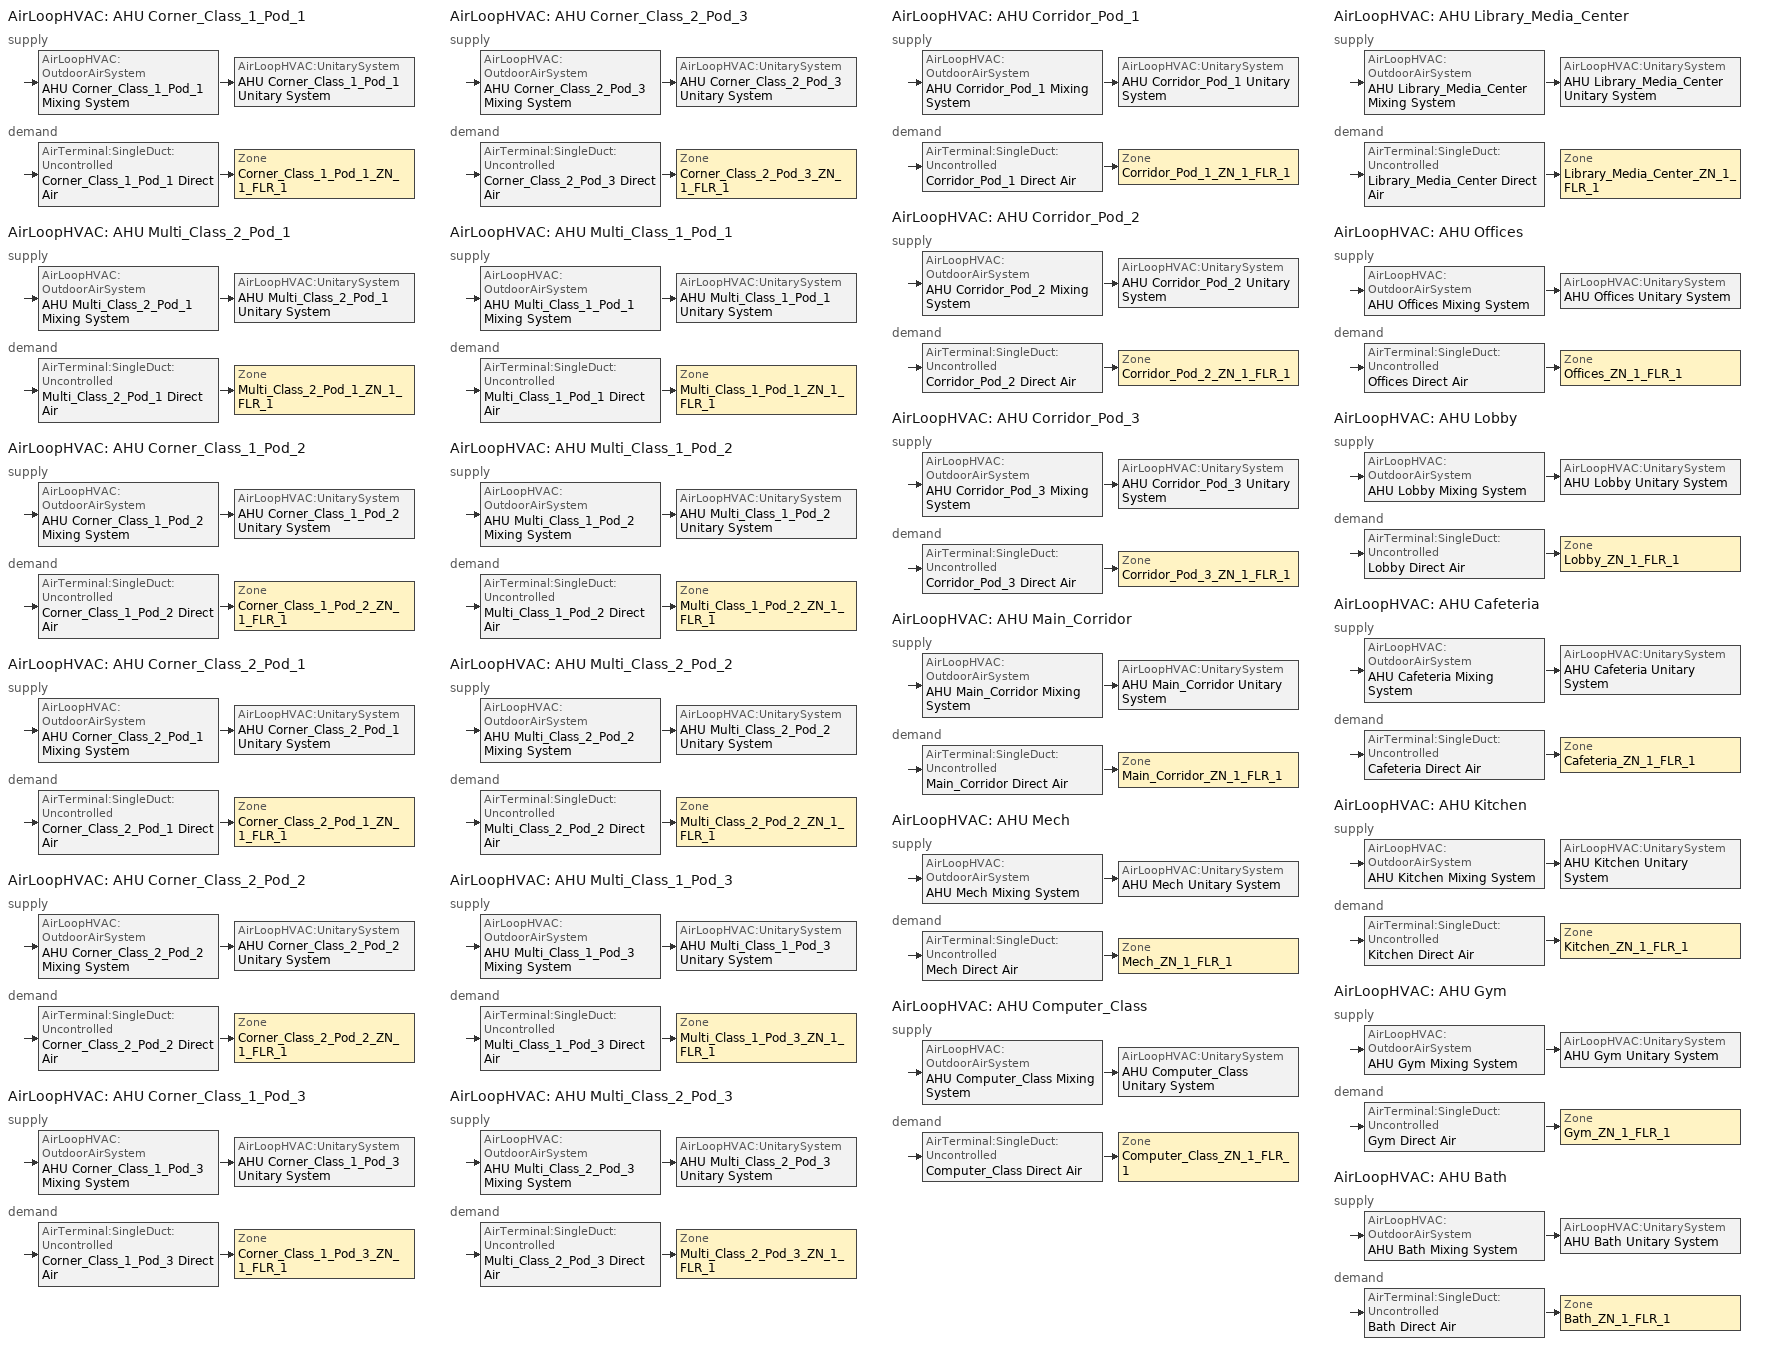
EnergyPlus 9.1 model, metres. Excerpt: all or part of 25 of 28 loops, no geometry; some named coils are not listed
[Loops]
AirLoopHVAC 'AHU Corner_Class_1_Pod_1'
 supply: AirLoopHVAC:OutdoorAirSystem 'AHU Corner_Class_1_Pod_1 Mixing System' > AirLoopHVAC:UnitarySystem 'AHU Corner_Class_1_Pod_1 Unitary System'
 demand: AirTerminal:SingleDuct:Uncontrolled 'Corner_Class_1_Pod_1 Direct Air' > Zone 'Corner_Class_1_Pod_1_ZN_1_FLR_1'
AirLoopHVAC 'AHU Multi_Class_2_Pod_1'
 supply: AirLoopHVAC:OutdoorAirSystem 'AHU Multi_Class_2_Pod_1 Mixing System' > AirLoopHVAC:UnitarySystem 'AHU Multi_Class_2_Pod_1 Unitary System'
 demand: AirTerminal:SingleDuct:Uncontrolled 'Multi_Class_2_Pod_1 Direct Air' > Zone 'Multi_Class_2_Pod_1_ZN_1_FLR_1'
AirLoopHVAC 'AHU Corner_Class_1_Pod_2'
 supply: AirLoopHVAC:OutdoorAirSystem 'AHU Corner_Class_1_Pod_2 Mixing System' > AirLoopHVAC:UnitarySystem 'AHU Corner_Class_1_Pod_2 Unitary System'
 demand: AirTerminal:SingleDuct:Uncontrolled 'Corner_Class_1_Pod_2 Direct Air' > Zone 'Corner_Class_1_Pod_2_ZN_1_FLR_1'
AirLoopHVAC 'AHU Corner_Class_2_Pod_1'
 supply: AirLoopHVAC:OutdoorAirSystem 'AHU Corner_Class_2_Pod_1 Mixing System' > AirLoopHVAC:UnitarySystem 'AHU Corner_Class_2_Pod_1 Unitary System'
 demand: AirTerminal:SingleDuct:Uncontrolled 'Corner_Class_2_Pod_1 Direct Air' > Zone 'Corner_Class_2_Pod_1_ZN_1_FLR_1'
AirLoopHVAC 'AHU Corner_Class_2_Pod_2'
 supply: AirLoopHVAC:OutdoorAirSystem 'AHU Corner_Class_2_Pod_2 Mixing System' > AirLoopHVAC:UnitarySystem 'AHU Corner_Class_2_Pod_2 Unitary System'
 demand: AirTerminal:SingleDuct:Uncontrolled 'Corner_Class_2_Pod_2 Direct Air' > Zone 'Corner_Class_2_Pod_2_ZN_1_FLR_1'
AirLoopHVAC 'AHU Corner_Class_1_Pod_3'
 supply: AirLoopHVAC:OutdoorAirSystem 'AHU Corner_Class_1_Pod_3 Mixing System' > AirLoopHVAC:UnitarySystem 'AHU Corner_Class_1_Pod_3 Unitary System'
 demand: AirTerminal:SingleDuct:Uncontrolled 'Corner_Class_1_Pod_3 Direct Air' > Zone 'Corner_Class_1_Pod_3_ZN_1_FLR_1'
AirLoopHVAC 'AHU Corner_Class_2_Pod_3'
 supply: AirLoopHVAC:OutdoorAirSystem 'AHU Corner_Class_2_Pod_3 Mixing System' > AirLoopHVAC:UnitarySystem 'AHU Corner_Class_2_Pod_3 Unitary System'
 demand: AirTerminal:SingleDuct:Uncontrolled 'Corner_Class_2_Pod_3 Direct Air' > Zone 'Corner_Class_2_Pod_3_ZN_1_FLR_1'
AirLoopHVAC 'AHU Multi_Class_1_Pod_1'
 supply: AirLoopHVAC:OutdoorAirSystem 'AHU Multi_Class_1_Pod_1 Mixing System' > AirLoopHVAC:UnitarySystem 'AHU Multi_Class_1_Pod_1 Unitary System'
 demand: AirTerminal:SingleDuct:Uncontrolled 'Multi_Class_1_Pod_1 Direct Air' > Zone 'Multi_Class_1_Pod_1_ZN_1_FLR_1'
AirLoopHVAC 'AHU Multi_Class_1_Pod_2'
 supply: AirLoopHVAC:OutdoorAirSystem 'AHU Multi_Class_1_Pod_2 Mixing System' > AirLoopHVAC:UnitarySystem 'AHU Multi_Class_1_Pod_2 Unitary System'
 demand: AirTerminal:SingleDuct:Uncontrolled 'Multi_Class_1_Pod_2 Direct Air' > Zone 'Multi_Class_1_Pod_2_ZN_1_FLR_1'
AirLoopHVAC 'AHU Multi_Class_2_Pod_2'
 supply: AirLoopHVAC:OutdoorAirSystem 'AHU Multi_Class_2_Pod_2 Mixing System' > AirLoopHVAC:UnitarySystem 'AHU Multi_Class_2_Pod_2 Unitary System'
 demand: AirTerminal:SingleDuct:Uncontrolled 'Multi_Class_2_Pod_2 Direct Air' > Zone 'Multi_Class_2_Pod_2_ZN_1_FLR_1'
AirLoopHVAC 'AHU Multi_Class_1_Pod_3'
 supply: AirLoopHVAC:OutdoorAirSystem 'AHU Multi_Class_1_Pod_3 Mixing System' > AirLoopHVAC:UnitarySystem 'AHU Multi_Class_1_Pod_3 Unitary System'
 demand: AirTerminal:SingleDuct:Uncontrolled 'Multi_Class_1_Pod_3 Direct Air' > Zone 'Multi_Class_1_Pod_3_ZN_1_FLR_1'
AirLoopHVAC 'AHU Multi_Class_2_Pod_3'
 supply: AirLoopHVAC:OutdoorAirSystem 'AHU Multi_Class_2_Pod_3 Mixing System' > AirLoopHVAC:UnitarySystem 'AHU Multi_Class_2_Pod_3 Unitary System'
 demand: AirTerminal:SingleDuct:Uncontrolled 'Multi_Class_2_Pod_3 Direct Air' > Zone 'Multi_Class_2_Pod_3_ZN_1_FLR_1'
AirLoopHVAC 'AHU Corridor_Pod_1'
 supply: AirLoopHVAC:OutdoorAirSystem 'AHU Corridor_Pod_1 Mixing System' > AirLoopHVAC:UnitarySystem 'AHU Corridor_Pod_1 Unitary System'
 demand: AirTerminal:SingleDuct:Uncontrolled 'Corridor_Pod_1 Direct Air' > Zone 'Corridor_Pod_1_ZN_1_FLR_1'
AirLoopHVAC 'AHU Corridor_Pod_2'
 supply: AirLoopHVAC:OutdoorAirSystem 'AHU Corridor_Pod_2 Mixing System' > AirLoopHVAC:UnitarySystem 'AHU Corridor_Pod_2 Unitary System'
 demand: AirTerminal:SingleDuct:Uncontrolled 'Corridor_Pod_2 Direct Air' > Zone 'Corridor_Pod_2_ZN_1_FLR_1'
AirLoopHVAC 'AHU Corridor_Pod_3'
 supply: AirLoopHVAC:OutdoorAirSystem 'AHU Corridor_Pod_3 Mixing System' > AirLoopHVAC:UnitarySystem 'AHU Corridor_Pod_3 Unitary System'
 demand: AirTerminal:SingleDuct:Uncontrolled 'Corridor_Pod_3 Direct Air' > Zone 'Corridor_Pod_3_ZN_1_FLR_1'
AirLoopHVAC 'AHU Main_Corridor'
 supply: AirLoopHVAC:OutdoorAirSystem 'AHU Main_Corridor Mixing System' > AirLoopHVAC:UnitarySystem 'AHU Main_Corridor Unitary System'
 demand: AirTerminal:SingleDuct:Uncontrolled 'Main_Corridor Direct Air' > Zone 'Main_Corridor_ZN_1_FLR_1'
AirLoopHVAC 'AHU Mech'
 supply: AirLoopHVAC:OutdoorAirSystem 'AHU Mech Mixing System' > AirLoopHVAC:UnitarySystem 'AHU Mech Unitary System'
 demand: AirTerminal:SingleDuct:Uncontrolled 'Mech Direct Air' > Zone 'Mech_ZN_1_FLR_1'
AirLoopHVAC 'AHU Computer_Class'
 supply: AirLoopHVAC:OutdoorAirSystem 'AHU Computer_Class Mixing System' > AirLoopHVAC:UnitarySystem 'AHU Computer_Class Unitary System'
 demand: AirTerminal:SingleDuct:Uncontrolled 'Computer_Class Direct Air' > Zone 'Computer_Class_ZN_1_FLR_1'
AirLoopHVAC 'AHU Library_Media_Center'
 supply: AirLoopHVAC:OutdoorAirSystem 'AHU Library_Media_Center Mixing System' > AirLoopHVAC:UnitarySystem 'AHU Library_Media_Center Unitary System'
 demand: AirTerminal:SingleDuct:Uncontrolled 'Library_Media_Center Direct Air' > Zone 'Library_Media_Center_ZN_1_FLR_1'
AirLoopHVAC 'AHU Offices'
 supply: AirLoopHVAC:OutdoorAirSystem 'AHU Offices Mixing System' > AirLoopHVAC:UnitarySystem 'AHU Offices Unitary System'
 demand: AirTerminal:SingleDuct:Uncontrolled 'Offices Direct Air' > Zone 'Offices_ZN_1_FLR_1'
AirLoopHVAC 'AHU Lobby'
 supply: AirLoopHVAC:OutdoorAirSystem 'AHU Lobby Mixing System' > AirLoopHVAC:UnitarySystem 'AHU Lobby Unitary System'
 demand: AirTerminal:SingleDuct:Uncontrolled 'Lobby Direct Air' > Zone 'Lobby_ZN_1_FLR_1'
AirLoopHVAC 'AHU Cafeteria'
 supply: AirLoopHVAC:OutdoorAirSystem 'AHU Cafeteria Mixing System' > AirLoopHVAC:UnitarySystem 'AHU Cafeteria Unitary System'
 demand: AirTerminal:SingleDuct:Uncontrolled 'Cafeteria Direct Air' > Zone 'Cafeteria_ZN_1_FLR_1'
AirLoopHVAC 'AHU Kitchen'
 supply: AirLoopHVAC:OutdoorAirSystem 'AHU Kitchen Mixing System' > AirLoopHVAC:UnitarySystem 'AHU Kitchen Unitary System'
 demand: AirTerminal:SingleDuct:Uncontrolled 'Kitchen Direct Air' > Zone 'Kitchen_ZN_1_FLR_1'
AirLoopHVAC 'AHU Gym'
 supply: AirLoopHVAC:OutdoorAirSystem 'AHU Gym Mixing System' > AirLoopHVAC:UnitarySystem 'AHU Gym Unitary System'
 demand: AirTerminal:SingleDuct:Uncontrolled 'Gym Direct Air' > Zone 'Gym_ZN_1_FLR_1'
AirLoopHVAC 'AHU Bath'
 supply: AirLoopHVAC:OutdoorAirSystem 'AHU Bath Mixing System' > AirLoopHVAC:UnitarySystem 'AHU Bath Unitary System'
 demand: AirTerminal:SingleDuct:Uncontrolled 'Bath Direct Air' > Zone 'Bath_ZN_1_FLR_1'
[Sizing:Zone] Zone Cooling Design Supply Air Temperature Input Method=SupplyAirTemperature; Zone Heating Design Supply Air Temperature Input Method=SupplyAirTemperature; Zone Cooling Design Supply Air Humidity Ratio {kgWater/kgDryAir}=4; Zone Heating Design Supply Air Humidity Ratio {kgWater/kgDryAir}=4; Cooling Design Air Flow Method=DesignDay; Cooling Minimum Air Flow Fraction=0.2; Heating Design Air Flow Method=DesignDay; Heating Maximum Air Flow Fraction=0.3; Account for Dedicated Outdoor Air System=No; Dedicated Outdoor Air System Control Strategy=NeutralSupplyAir; Dedicated Outdoor Air Low Setpoint Temperature for Design {C}=autosize; Dedicated Outdoor Air High Setpoint Temperature for Design {C}=autosize
Name | Cooling Design Air Flow Rate {m3/s} | Heating Design Air Flow Rate {m3/s}
Corner_Class_1_Pod_1_ZN_1_FLR_1; Lobby_ZN_1_FLR_1 | 0.75 | 0.75
Corner_Class_2_Pod_1_ZN_1_FLR_1; Corner_Class_1_Pod_2_ZN_1_FLR_1; Corner_Class_2_Pod_2_ZN_1_FLR_1; Corner_Class_1_Pod_3_ZN_1_FLR_1; Corner_Class_2_Pod_3_ZN_1_FLR_1; Multi_Class_2_Pod_3_ZN_1_FLR_1; Computer_Class_ZN_1_FLR_1 | 2 | 2
Multi_Class_1_Pod_1_ZN_1_FLR_1; Multi_Class_1_Pod_2_ZN_1_FLR_1; Multi_Class_1_Pod_3_ZN_1_FLR_1; Corridor_Pod_1_ZN_1_FLR_1; Corridor_Pod_2_ZN_1_FLR_1; Corridor_Pod_3_ZN_1_FLR_1 | 6 | 6
Multi_Class_2_Pod_1_ZN_1_FLR_1; Multi_Class_2_Pod_2_ZN_1_FLR_1 | 1.3 | 1.3
Main_Corridor_ZN_1_FLR_1 | 1 | 1
Mech_ZN_1_FLR_1 | 1.5 | 1.5
Library_Media_Center_ZN_1_FLR_1; Cafeteria_ZN_1_FLR_1 | 5 | 5
Offices_ZN_1_FLR_1; Kitchen_ZN_1_FLR_1 | 2.5 | 2.5
Gym_ZN_1_FLR_1 | 3 | 3
Bath_ZN_1_FLR_1 | 0.8 | 0.8
[Sizing:System] Type of Load to Size On=sensible; Design Outdoor Air Flow Rate {m3/s}=autosize; Central Heating Maximum System Air Flow Ratio=0.3; Preheat Design Temperature {C}=4.5; Preheat Design Humidity Ratio {kgWater/kgDryAir}=0.008; Precool Design Temperature {C}=11; Precool Design Humidity Ratio {kgWater/kgDryAir}=0.008; Central Cooling Design Supply Air Temperature {C}=12.8; Central Heating Design Supply Air Temperature {C}=16.7; Type of Zone Sum to Use=noncoincident; 100% Outdoor Air in Cooling=no; 100% Outdoor Air in Heating=no; Central Cooling Design Supply Air Humidity Ratio {kgWater/kgDryAir}=0.008; Central Heating Design Supply Air Humidity Ratio {kgWater/kgDryAir}=0.008; Cooling Supply Air Flow Rate Method=DesignDay; Heating Supply Air Flow Rate Method=DesignDay; Zone Maximum Outdoor Air Fraction=1; Cooling Design Capacity Method=CoolingDesignCapacity; Cooling Design Capacity {W}=autosize; Heating Design Capacity Method=HeatingDesignCapacity; Heating Design Capacity {W}=autosize; Central Cooling Capacity Control Method=VT
Name | Cooling Supply Air Flow Rate {m3/s} | Heating Supply Air Flow Rate {m3/s}
AHU Corner_Class_1_Pod_1; AHU Corner_Class_2_Pod_1; AHU Corner_Class_1_Pod_2; AHU Corner_Class_2_Pod_2; AHU Corner_Class_1_Pod_3; AHU Corner_Class_2_Pod_3; AHU Computer_Class; AHU Lobby | 0.75 | 0.75
AHU Multi_Class_1_Pod_1; AHU Multi_Class_1_Pod_2; AHU Multi_Class_1_Pod_3; AHU Corridor_Pod_1; AHU Corridor_Pod_2; AHU Corridor_Pod_3 | 6 | 6
AHU Multi_Class_2_Pod_1; AHU Multi_Class_2_Pod_2 | 1.3 | 1.3
AHU Multi_Class_2_Pod_3 | 2 | 2
AHU Main_Corridor | 1 | 1
AHU Mech | 1.5 | 1.5
AHU Library_Media_Center; AHU Cafeteria | 5 | 5
AHU Offices; AHU Kitchen | 2.5 | 2.5
AHU Gym | 3 | 3
AHU Bath | 0.8 | 0.8
[ZoneControl:Thermostat] Control Type Schedule=Zone Control Type Sched; Control 1=CoolingSetPoint; Control 2=HeatingSetpoint; Control 3=DualSetPoint
Name | Zone or ZoneList
Corner_Class_1_Pod_1 Control | Corner_Class_1_Pod_1_ZN_1_FLR_1
Corner_Class_2_Pod_1 Control | Corner_Class_2_Pod_1_ZN_1_FLR_1
Corner_Class_1_Pod_2 Control | Corner_Class_1_Pod_2_ZN_1_FLR_1
Corner_Class_2_Pod_2 Control | Corner_Class_2_Pod_2_ZN_1_FLR_1
Corner_Class_1_Pod_3 Control | Corner_Class_1_Pod_3_ZN_1_FLR_1
Corner_Class_2_Pod_3 Control | Corner_Class_2_Pod_3_ZN_1_FLR_1
Multi_Class_1_Pod_1 Control | Multi_Class_1_Pod_1_ZN_1_FLR_1
Multi_Class_2_Pod_1 Control | Multi_Class_2_Pod_1_ZN_1_FLR_1
Multi_Class_1_Pod_2 Control | Multi_Class_1_Pod_2_ZN_1_FLR_1
Multi_Class_2_Pod_2 Control | Multi_Class_2_Pod_2_ZN_1_FLR_1
Multi_Class_1_Pod_3 Control | Multi_Class_1_Pod_3_ZN_1_FLR_1
Multi_Class_2_Pod_3 Control | Multi_Class_2_Pod_3_ZN_1_FLR_1
Corridor_Pod_1 Control | Corridor_Pod_1_ZN_1_FLR_1
Corridor_Pod_2 Control | Corridor_Pod_2_ZN_1_FLR_1
Corridor_Pod_3 Control | Corridor_Pod_3_ZN_1_FLR_1
Main_Corridor Control | Main_Corridor_ZN_1_FLR_1
Mech Control | Mech_ZN_1_FLR_1
Computer_Class Control | Computer_Class_ZN_1_FLR_1
Library Control | Library_Media_Center_ZN_1_FLR_1
Offices Control | Offices_ZN_1_FLR_1
Lobby Control | Lobby_ZN_1_FLR_1
Cafeteria Control | Cafeteria_ZN_1_FLR_1
Kitchen Control | Kitchen_ZN_1_FLR_1
Gym Control | Gym_ZN_1_FLR_1
Bath Control | Bath_ZN_1_FLR_1
[ThermostatSetpoint:SingleHeating]
HeatingSetpoint: Setpoint Temperature Schedule=Htg-SetP-Sch
[ThermostatSetpoint:SingleCooling]
CoolingSetpoint: Setpoint Temperature Schedule=Clg-SetP-Sch
[ThermostatSetpoint:DualSetpoint]
DualSetPoint: Heating Setpoint Temperature Schedule=Htg-SetP-Sch; Cooling Setpoint Temperature Schedule=Clg-SetP-Sch
[AirTerminal:SingleDuct:Uncontrolled] Availability Schedule=ALWAYS_ON
Name | Maximum Air Flow Rate {m3/s}
Corner_Class_1_Pod_1 Direct Air; Corner_Class_2_Pod_1 Direct Air; Corner_Class_1_Pod_2 Direct Air; Corner_Class_2_Pod_2 Direct Air; Corner_Class_1_Pod_3 Direct Air; Corner_Class_2_Pod_3 Direct Air; Multi_Class_2_Pod_3 Direct Air; Computer_Class Direct Air | 2
Multi_Class_1_Pod_1 Direct Air; Multi_Class_1_Pod_2 Direct Air; Multi_Class_1_Pod_3 Direct Air; Corridor_Pod_1 Direct Air; Corridor_Pod_2 Direct Air; Corridor_Pod_3 Direct Air | 6
Multi_Class_2_Pod_1 Direct Air; Multi_Class_2_Pod_2 Direct Air | 1.3
Main_Corridor Direct Air | 1
Mech Direct Air | 1.5
Library_Media_Center Direct Air; Cafeteria Direct Air | 5
Offices Direct Air; Kitchen Direct Air | 2.5
Lobby Direct Air | 0.75
Gym Direct Air | 3
Bath Direct Air | 0.8
[Zone equipment]
Corner_Class_1_Pod_1_ZN_1_FLR_1: Corner_Class_1_Pod_1 Direct Air
Corner_Class_2_Pod_1_ZN_1_FLR_1: Corner_Class_2_Pod_1 Direct Air
Corner_Class_1_Pod_2_ZN_1_FLR_1: Corner_Class_1_Pod_2 Direct Air
Corner_Class_2_Pod_2_ZN_1_FLR_1: Corner_Class_2_Pod_2 Direct Air
Corner_Class_1_Pod_3_ZN_1_FLR_1: Corner_Class_1_Pod_3 Direct Air
Corner_Class_2_Pod_3_ZN_1_FLR_1: Corner_Class_2_Pod_3 Direct Air
Multi_Class_1_Pod_1_ZN_1_FLR_1: Multi_Class_1_Pod_1 Direct Air
Multi_Class_2_Pod_1_ZN_1_FLR_1: Multi_Class_2_Pod_1 Direct Air
Multi_Class_1_Pod_2_ZN_1_FLR_1: Multi_Class_1_Pod_2 Direct Air
Multi_Class_2_Pod_2_ZN_1_FLR_1: Multi_Class_2_Pod_2 Direct Air
Multi_Class_1_Pod_3_ZN_1_FLR_1: Multi_Class_1_Pod_3 Direct Air
Multi_Class_2_Pod_3_ZN_1_FLR_1: Multi_Class_2_Pod_3 Direct Air
Corridor_Pod_1_ZN_1_FLR_1: Corridor_Pod_1 Direct Air
Corridor_Pod_2_ZN_1_FLR_1: Corridor_Pod_2 Direct Air
Corridor_Pod_3_ZN_1_FLR_1: Corridor_Pod_3 Direct Air
Main_Corridor_ZN_1_FLR_1: Main_Corridor Direct Air
Mech_ZN_1_FLR_1: Mech Direct Air
Computer_Class_ZN_1_FLR_1: Computer_Class Direct Air
Library_Media_Center_ZN_1_FLR_1: Library_Media_Center Direct Air
Offices_ZN_1_FLR_1: Offices Direct Air
Lobby_ZN_1_FLR_1: Lobby Direct Air
Cafeteria_ZN_1_FLR_1: Cafeteria Direct Air
Kitchen_ZN_1_FLR_1: Kitchen Direct Air
Gym_ZN_1_FLR_1: Gym Direct Air
Bath_ZN_1_FLR_1: Bath Direct Air
[Fan:ConstantVolume] Fan Total Efficiency=0.7; Pressure Rise {Pa}=600; Motor Efficiency=0.9; Motor In Airstream Fraction=1
Name | Availability Schedule | Maximum Flow Rate {m3/s}
AHU Corner_Class_1_Pod_1 Supply Fan | FANAVAILSCHED | 2
AHU Corner_Class_2_Pod_1 Supply Fan; AHU Corner_Class_1_Pod_2 Supply Fan; AHU Corner_Class_2_Pod_2 Supply Fan; AHU Corner_Class_1_Pod_3 Supply Fan; AHU Corner_Class_2_Pod_3 Supply Fan; AHU Multi_Class_2_Pod_3 Supply Fan; AHU Computer_Class Supply Fan | CyclingFanSch | 2
AHU Multi_Class_1_Pod_1 Supply Fan; AHU Multi_Class_1_Pod_2 Supply Fan; AHU Multi_Class_1_Pod_3 Supply Fan; AHU Corridor_Pod_1 Supply Fan; AHU Corridor_Pod_2 Supply Fan; AHU Corridor_Pod_3 Supply Fan | CyclingFanSch | 6
AHU Multi_Class_2_Pod_1 Supply Fan; AHU Multi_Class_2_Pod_2 Supply Fan | CyclingFanSch | 1.3
AHU Main_Corridor Supply Fan | CyclingFanSch | 1
AHU Mech Supply Fan | CyclingFanSch | 1.5
AHU Library_Media_Center Supply Fan; AHU Cafeteria Supply Fan | CyclingFanSch | 5
AHU Offices Supply Fan; AHU Kitchen Supply Fan | CyclingFanSch | 2.5
AHU Lobby Supply Fan | CyclingFanSch | 0.75
AHU Gym Supply Fan | CyclingFanSch | 3
AHU Bath Supply Fan | CyclingFanSch | 0.8
[AirLoopHVAC:UnitarySystem] Control Type=Load; Dehumidification Control Type=None; Availability Schedule=FANAVAILSCHED; Fan Placement=BlowThrough; Supply Air Fan Operating Mode Schedule=CyclingFanSch; DX Heating Coil Sizing Ratio=1; Use DOAS DX Cooling Coil=No; Minimum Supply Air Temperature {C}=2; Latent Load Control=SensibleOnlyLoadControl; Cooling Supply Air Flow Rate Method=SupplyAirFlowRate; Heating Supply Air Flow Rate Method=SupplyAirFlowRate; Maximum Supply Air Temperature {C}=80; Maximum Outdoor Dry-Bulb Temperature for Supplemental Heater Operation {C}=21; Maximum Cycling Rate {cycles/hr}=2.5; Heat Pump Time Constant {s}=60; Fraction of On-Cycle Power Use=0; Heat Pump Fan Delay Time {s}=60; Maximum Temperature for Heat Recovery {C}=80
Name | Controlling Zone or Thermostat Location | Supply Fan | Heating Coil | Cooling Coil | Cooling Supply Air Flow Rate {m3/s} | Heating Supply Air Flow Rate {m3/s}
AHU Corner_Class_1_Pod_1 Unitary System | Corner_Class_1_Pod_1_ZN_1_FLR_1 | AHU Corner_Class_1_Pod_1 Supply Fan | Corner_Class_1_Pod_1 Heating Coil | Corner_Class_1_Pod_1 Cooling Coil | 0.75 | 0.75
AHU Multi_Class_2_Pod_1 Unitary System | Multi_Class_2_Pod_1_ZN_1_FLR_1 | AHU Multi_Class_2_Pod_1 Supply Fan | Multi_Class_2_Pod_1 Heating Coil | Multi_Class_2_Pod_1 Cooling Coil | 1.3 | 1.3
AHU Corner_Class_1_Pod_2 Unitary System | Corner_Class_1_Pod_2_ZN_1_FLR_1 | AHU Corner_Class_1_Pod_2 Supply Fan | Corner_Class_1_Pod_2 Heating Coil | Corner_Class_1_Pod_2 Cooling Coil | 0.75 | 0.75
AHU Corner_Class_2_Pod_1 Unitary System | Corner_Class_2_Pod_1_ZN_1_FLR_1 | AHU Corner_Class_2_Pod_1 Supply Fan | Corner_Class_2_Pod_1 Heating Coil | Corner_Class_2_Pod_1 Cooling Coil | 0.75 | 0.75
AHU Corner_Class_2_Pod_2 Unitary System | Corner_Class_2_Pod_2_ZN_1_FLR_1 | AHU Corner_Class_2_Pod_2 Supply Fan | Corner_Class_2_Pod_2 Heating Coil | Corner_Class_2_Pod_2 Cooling Coil | 0.75 | 0.75
AHU Corner_Class_1_Pod_3 Unitary System | Corner_Class_1_Pod_3_ZN_1_FLR_1 | AHU Corner_Class_1_Pod_3 Supply Fan | Corner_Class_1_Pod_3 Heating Coil | Corner_Class_1_Pod_3 Cooling Coil | 0.75 | 0.75
AHU Corner_Class_2_Pod_3 Unitary System | Corner_Class_2_Pod_3_ZN_1_FLR_1 | AHU Corner_Class_2_Pod_3 Supply Fan | Corner_Class_2_Pod_3 Heating Coil | Corner_Class_2_Pod_3 Cooling Coil | 0.75 | 0.75
AHU Multi_Class_1_Pod_1 Unitary System | Multi_Class_1_Pod_1_ZN_1_FLR_1 | AHU Multi_Class_1_Pod_1 Supply Fan | Multi_Class_1_Pod_1 Heating Coil | Multi_Class_1_Pod_1 Cooling Coil | 6 | 6
AHU Multi_Class_1_Pod_2 Unitary System | Multi_Class_1_Pod_2_ZN_1_FLR_1 | AHU Multi_Class_1_Pod_2 Supply Fan | Multi_Class_1_Pod_2 Heating Coil | Multi_Class_1_Pod_2 Cooling Coil | 6 | 6
AHU Multi_Class_2_Pod_2 Unitary System | Multi_Class_2_Pod_2_ZN_1_FLR_1 | AHU Multi_Class_2_Pod_2 Supply Fan | Multi_Class_2_Pod_2 Heating Coil | Multi_Class_2_Pod_2 Cooling Coil | 1.3 | 1.3
AHU Multi_Class_1_Pod_3 Unitary System | Multi_Class_1_Pod_3_ZN_1_FLR_1 | AHU Multi_Class_1_Pod_3 Supply Fan | Multi_Class_1_Pod_3 Heating Coil | Multi_Class_1_Pod_3 Cooling Coil | 6 | 6
AHU Multi_Class_2_Pod_3 Unitary System | Multi_Class_2_Pod_3_ZN_1_FLR_1 | AHU Multi_Class_2_Pod_3 Supply Fan | Multi_Class_2_Pod_3 Heating Coil | Multi_Class_2_Pod_3 Cooling Coil | 2 | 2
AHU Corridor_Pod_1 Unitary System | Corridor_Pod_1_ZN_1_FLR_1 | AHU Corridor_Pod_1 Supply Fan | Corridor_Pod_1 Heating Coil | Corridor_Pod_1 Cooling Coil | 6 | 6
AHU Corridor_Pod_2 Unitary System | Corridor_Pod_2_ZN_1_FLR_1 | AHU Corridor_Pod_2 Supply Fan | Corridor_Pod_2 Heating Coil | Corridor_Pod_2 Cooling Coil | 6 | 6
AHU Corridor_Pod_3 Unitary System | Corridor_Pod_3_ZN_1_FLR_1 | AHU Corridor_Pod_3 Supply Fan | Corridor_Pod_3 Heating Coil | Corridor_Pod_3 Cooling Coil | 6 | 6
AHU Main_Corridor Unitary System | Main_Corridor_ZN_1_FLR_1 | AHU Main_Corridor Supply Fan | Main_Corridor Heating Coil | Main_Corridor Cooling Coil | 1 | 1
AHU Mech Unitary System | Mech_ZN_1_FLR_1 | AHU Mech Supply Fan | Mech Heating Coil | Mech Cooling Coil | 1.5 | 1.5
AHU Computer_Class Unitary System | Computer_Class_ZN_1_FLR_1 | AHU Computer_Class Supply Fan | Computer_Class Heating Coil | Computer_Class Cooling Coil | 0.75 | 0.75
AHU Library_Media_Center Unitary System | Library_Media_Center_ZN_1_FLR_1 | AHU Library_Media_Center Supply Fan | Library_Media_Center Heating Coil | Library_Media_Center Cooling Coil | 5 | 5
AHU Offices Unitary System | Offices_ZN_1_FLR_1 | AHU Offices Supply Fan | Offices Heating Coil | Offices Cooling Coil | 2.5 | 2.5
AHU Lobby Unitary System | Lobby_ZN_1_FLR_1 | AHU Lobby Supply Fan | Lobby Heating Coil | Lobby Cooling Coil | 0.75 | 0.75
AHU Cafeteria Unitary System | Cafeteria_ZN_1_FLR_1 | AHU Cafeteria Supply Fan | Cafeteria Heating Coil | Cafeteria Cooling Coil | 5 | 5
AHU Kitchen Unitary System | Kitchen_ZN_1_FLR_1 | AHU Kitchen Supply Fan | Kitchen Heating Coil | Kitchen Cooling Coil | 2.5 | 2.5
AHU Gym Unitary System | Gym_ZN_1_FLR_1 | AHU Gym Supply Fan | Gym Heating Coil | Gym Cooling Coil | 3 | 3
AHU Bath Unitary System | Bath_ZN_1_FLR_1 | AHU Bath Supply Fan | Bath Heating Coil | Bath Cooling Coil | 0.8 | 0.8
[Controller:OutdoorAir] Minimum Outdoor Air Flow Rate {m3/s}=0; Maximum Outdoor Air Flow Rate {m3/s}=1; Economizer Control Type=NoEconomizer; Economizer Control Action Type=ModulateFlow; Lockout Type=NoLockout; Minimum Limit Type=ProportionalMinimum; High Humidity Control=No; High Humidity Outdoor Air Flow Ratio=1; Control High Indoor Humidity Based on Outdoor Humidity Ratio=Yes; Heat Recovery Bypass Control Type=BypassWhenWithinEconomizerLimits
AHU Corner_Class_1_Pod_1 Mixing Controller; AHU Multi_Class_2_Pod_1 Mixing Controller; AHU Corner_Class_1_Pod_2 Mixing Controller; AHU Corner_Class_2_Pod_1 Mixing Controller; AHU Corner_Class_2_Pod_2 Mixing Controller; AHU Corner_Class_1_Pod_3 Mixing Controller; AHU Corner_Class_2_Pod_3 Mixing Controller; AHU Multi_Class_1_Pod_1 Mixing Controller; AHU Multi_Class_1_Pod_2 Mixing Controller; AHU Multi_Class_2_Pod_2 Mixing Controller; AHU Multi_Class_1_Pod_3 Mixing Controller; AHU Multi_Class_2_Pod_3 Mixing Controller; AHU Corridor_Pod_1 Mixing Controller; AHU Corridor_Pod_2 Mixing Controller; AHU Corridor_Pod_3 Mixing Controller; AHU Main_Corridor Mixing Controller; AHU Mech Mixing Controller; AHU Computer_Class Mixing Controller; AHU Library_Media_Center Mixing Controller; AHU Offices Mixing Controller; AHU Lobby Mixing Controller; AHU Cafeteria Mixing Controller; AHU Kitchen Mixing Controller; AHU Gym Mixing Controller; AHU Bath Mixing Controller
[AirLoopHVAC]
Name | Design Supply Air Flow Rate {m3/s}
AHU Corner_Class_1_Pod_1; AHU Corner_Class_1_Pod_2; AHU Corner_Class_2_Pod_1; AHU Corner_Class_2_Pod_2; AHU Corner_Class_1_Pod_3; AHU Corner_Class_2_Pod_3; AHU Computer_Class; AHU Lobby | 0.75
AHU Multi_Class_2_Pod_1; AHU Multi_Class_2_Pod_2 | 1.3
AHU Multi_Class_1_Pod_1; AHU Multi_Class_1_Pod_2; AHU Multi_Class_1_Pod_3; AHU Corridor_Pod_1; AHU Corridor_Pod_2; AHU Corridor_Pod_3 | 6
AHU Multi_Class_2_Pod_3 | 2
AHU Main_Corridor | 1
AHU Mech | 1.5
AHU Library_Media_Center; AHU Cafeteria | 5
AHU Offices; AHU Kitchen | 2.5
AHU Gym | 3
AHU Bath | 0.8
[EnergyManagementSystem:Sensor]
Name | Output:Variable or Output:Meter Index Key | Output:Variable or Output:Meter
Corner_Class_1_Pod_1_Zone | Corner_Class_1_Pod_1_ZN_1_FLR_1 | Zone Air Temperature
Corner_Class_1_Pod_1_Cool_Setpoint | Corner_Class_1_Pod_1_ZN_1_FLR_1 | Zone Thermostat Cooling Setpoint Temperature
Corner_Class_1_Pod_1_Heat_Setpoint | Corner_Class_1_Pod_1_ZN_1_FLR_1 | Zone Thermostat Heating Setpoint Temperature
Corner_Class_1_Pod_1_HWcoil_Air_Tsp | Corner_Class_1_Pod_1 AHU Air Loop Outlet | System Node Setpoint Temperature
Corner_Class_2_Pod_1_HWcoil_Air_Tsp | Corner_Class_2_Pod_1 AHU Air Loop Outlet | System Node Setpoint Temperature
Corner_Class_1_Pod_2_HWcoil_Air_Tsp | Corner_Class_1_Pod_2 AHU Air Loop Outlet | System Node Setpoint Temperature
Corner_Class_2_Pod_2_HWcoil_Air_Tsp | Corner_Class_2_Pod_2 AHU Air Loop Outlet | System Node Setpoint Temperature
Corner_Class_1_Pod_3_HWcoil_Air_Tsp | Corner_Class_1_Pod_3 AHU Air Loop Outlet | System Node Setpoint Temperature
Corner_Class_2_Pod_3_HWcoil_Air_Tsp | Corner_Class_2_Pod_3 AHU Air Loop Outlet | System Node Setpoint Temperature
Multi_Class_1_Pod_1_HWcoil_Air_Tsp | Multi_Class_1_Pod_1 AHU Air Loop Outlet | System Node Setpoint Temperature
Multi_Class_2_Pod_1_HWcoil_Air_Tsp | Multi_Class_2_Pod_1 AHU Air Loop Outlet | System Node Setpoint Temperature
Multi_Class_1_Pod_2_HWcoil_Air_Tsp | Multi_Class_1_Pod_2 AHU Air Loop Outlet | System Node Setpoint Temperature
Multi_Class_2_Pod_2_HWcoil_Air_Tsp | Multi_Class_2_Pod_2 AHU Air Loop Outlet | System Node Setpoint Temperature
Multi_Class_1_Pod_3_HWcoil_Air_Tsp | Multi_Class_1_Pod_3 AHU Air Loop Outlet | System Node Setpoint Temperature
Multi_Class_2_Pod_3_HWcoil_Air_Tsp | Multi_Class_2_Pod_3 AHU Air Loop Outlet | System Node Setpoint Temperature
Corridor_Pod_1_HWcoil_Air_Tsp | Corridor_Pod_1 AHU Air Loop Outlet | System Node Setpoint Temperature
Corridor_Pod_2_HWcoil_Air_Tsp | Corridor_Pod_2 AHU Air Loop Outlet | System Node Setpoint Temperature
Corridor_Pod_3_HWcoil_Air_Tsp | Corridor_Pod_3 AHU Air Loop Outlet | System Node Setpoint Temperature
Main_Corridor_HWcoil_Air_Tsp | Main_Corridor AHU Air Loop Outlet | System Node Setpoint Temperature
Mech_HWcoil_Air_Tsp | Mech AHU Air Loop Outlet | System Node Setpoint Temperature
Computer_Class_HWcoil_Air_Tsp | Computer_Class AHU Air Loop Outlet | System Node Setpoint Temperature
Library_Media_Center_HWcoil_Air_Tsp | Library_Media_Center AHU Air Loop Outlet | System Node Setpoint Temperature
Offices_HWcoil_Air_Tsp | Offices AHU Air Loop Outlet | System Node Setpoint Temperature
Lobby_HWcoil_Air_Tsp | Lobby AHU Air Loop Outlet | System Node Setpoint Temperature
Cafeteria_HWcoil_Air_Tsp | Cafeteria AHU Air Loop Outlet | System Node Setpoint Temperature
Kitchen_HWcoil_Air_Tsp | Kitchen AHU Air Loop Outlet | System Node Setpoint Temperature
Gym_HWcoil_Air_Tsp | Gym AHU Air Loop Outlet | System Node Setpoint Temperature
Bath_HWcoil_Air_Tsp | Bath AHU Air Loop Outlet | System Node Setpoint Temperature
[EnergyManagementSystem:Actuator] Actuated Component Type=Outdoor Air Controller; Actuated Component Control Type=Air Mass Flow Rate
Name | Actuated Component Unique
Corner_Class_1_Pod_1_Mixing_Flow | AHU Corner_Class_1_Pod_1 Mixing Controller
Corner_Class_2_Pod_1_Mixing_Flow | AHU Corner_Class_2_Pod_1 Mixing Controller
Corner_Class_1_Pod_2_Mixing_Flow | AHU Corner_Class_1_Pod_2 Mixing Controller
Corner_Class_2_Pod_2_Mixing_Flow | AHU Corner_Class_2_Pod_2 Mixing Controller
Corner_Class_1_Pod_3_Mixing_Flow | AHU Corner_Class_1_Pod_3 Mixing Controller
Corner_Class_2_Pod_3_Mixing_Flow | AHU Corner_Class_2_Pod_3 Mixing Controller
Multi_Class_1_Pod_1_Mixing_Flow | AHU Multi_Class_1_Pod_1 Mixing Controller
Multi_Class_2_Pod_1_Mixing_Flow | AHU Multi_Class_2_Pod_1 Mixing Controller
Multi_Class_1_Pod_2_Mixing_Flow | AHU Multi_Class_1_Pod_2 Mixing Controller
Multi_Class_2_Pod_2_Mixing_Flow | AHU Multi_Class_2_Pod_2 Mixing Controller
Multi_Class_1_Pod_3_Mixing_Flow | AHU Multi_Class_1_Pod_3 Mixing Controller
Multi_Class_2_Pod_3_Mixing_Flow | AHU Multi_Class_2_Pod_3 Mixing Controller
Corridor_Pod_1_Mixing_Flow | AHU Corridor_Pod_1 Mixing Controller
Corridor_Pod_2_Mixing_Flow | AHU Corridor_Pod_2 Mixing Controller
Corridor_Pod_3_Mixing_Flow | AHU Corridor_Pod_3 Mixing Controller
Main_Corridor_Mixing_Flow | AHU Main_Corridor Mixing Controller
Mech_Mixing_Flow | AHU Mech Mixing Controller
Computer_Class_Mixing_Flow | AHU Computer_Class Mixing Controller
Library_Media_Center_Mixing_Flow | AHU Library_Media_Center Mixing Controller
Offices_Mixing_Flow | AHU Offices Mixing Controller
Lobby_Mixing_Flow | AHU Lobby Mixing Controller
Cafeteria_Mixing_Flow | AHU Cafeteria Mixing Controller
Kitchen_Mixing_Flow | AHU Kitchen Mixing Controller
Gym_Mixing_Flow | AHU Gym Mixing Controller
Bath_Mixing_Flow | AHU Bath Mixing Controller
[EnergyManagementSystem:GlobalVariable]
Multi_Class_1_Pod_1_HWCoil_Air_Mdot; Multi_Class_1_Pod_1_HWCoil_Water_Mdot; Multi_Class_1_Pod_1_HWCoil_Water_Mdot_Max; Multi_Class_1_Pod_1_HWCoil_Coil_Eff; Multi_Class_1_Pod_1_HWCoil_Air_Toutlet; Multi_Class_1_Pod_1_HWCoil_Tot_Cool_Power; Multi_Class_1_Pod_1_HWCoil_Air_Woutlet; Multi_Class_1_Pod_1_HWCoil_Water_Toutlet; Multi_Class_1_Pod_1_HWCoil_Asad; Multi_Class_1_Pod_1_HWCoil_Bsad; Multi_Class_1_Pod_1_HWCoil_Acd; Multi_Class_1_Pod_1_HWCoil_Bcd; Multi_Class_1_Pod_1_HWCoil_UA; Multi_Class_1_POD_1_HWCoil_InletCoeff
Multi_Class_2_Pod_1_CWCoil_Air_Mdot; Multi_Class_2_Pod_1_CWCoil_Water_Mdot; Multi_Class_2_Pod_1_CWCoil_Water_Mdot_Max; Multi_Class_2_Pod_1_CWCoil_Coil_Eff; Multi_Class_2_Pod_1_CWCoil_Air_Toutlet; Multi_Class_2_Pod_1_CWCoil_Tot_Cool_Power; Multi_Class_2_Pod_1_CWCoil_Air_Woutlet; Multi_Class_2_Pod_1_CWCoil_Water_Toutlet; Multi_Class_2_Pod_1_CWCoil_Asad; Multi_Class_2_Pod_1_CWCoil_Bsad; Multi_Class_2_Pod_1_CWCoil_Acd; Multi_Class_2_Pod_1_CWCoil_Bcd; Multi_Class_2_Pod_1_CWCoil_UA; Multi_Class_2_POD_1_CWCoil_InletCoeff
Multi_Class_2_Pod_1_HWCoil_Air_Mdot; Multi_Class_2_Pod_1_HWCoil_Water_Mdot; Multi_Class_2_Pod_1_HWCoil_Water_Mdot_Max; Multi_Class_2_Pod_1_HWCoil_Coil_Eff; Multi_Class_2_Pod_1_HWCoil_Air_Toutlet; Multi_Class_2_Pod_1_HWCoil_Tot_Cool_Power; Multi_Class_2_Pod_1_HWCoil_Air_Woutlet; Multi_Class_2_Pod_1_HWCoil_Water_Toutlet; Multi_Class_2_Pod_1_HWCoil_Asad; Multi_Class_2_Pod_1_HWCoil_Bsad; Multi_Class_2_Pod_1_HWCoil_Acd; Multi_Class_2_Pod_1_HWCoil_Bcd; Multi_Class_2_Pod_1_HWCoil_UA; Multi_Class_2_POD_1_HWCoil_InletCoeff
Multi_Class_1_Pod_2_CWCoil_Air_Mdot; Multi_Class_1_Pod_2_CWCoil_Water_Mdot; Multi_Class_1_Pod_2_CWCoil_Water_Mdot_Max; Multi_Class_1_Pod_2_CWCoil_Coil_Eff; Multi_Class_1_Pod_2_CWCoil_Air_Toutlet; Multi_Class_1_Pod_2_CWCoil_Tot_Cool_Power; Multi_Class_1_Pod_2_CWCoil_Air_Woutlet; Multi_Class_1_Pod_2_CWCoil_Water_Toutlet; Multi_Class_1_Pod_2_CWCoil_Asad; Multi_Class_1_Pod_2_CWCoil_Bsad; Multi_Class_1_Pod_2_CWCoil_Acd; Multi_Class_1_Pod_2_CWCoil_Bcd; Multi_Class_1_Pod_2_CWCoil_UA; Multi_Class_1_POD_2_CWCoil_InletCoeff
Multi_Class_1_Pod_2_HWCoil_Air_Mdot; Multi_Class_1_Pod_2_HWCoil_Water_Mdot; Multi_Class_1_Pod_2_HWCoil_Water_Mdot_Max; Multi_Class_1_Pod_2_HWCoil_Coil_Eff; Multi_Class_1_Pod_2_HWCoil_Air_Toutlet; Multi_Class_1_Pod_2_HWCoil_Tot_Cool_Power; Multi_Class_1_Pod_2_HWCoil_Air_Woutlet; Multi_Class_1_Pod_2_HWCoil_Water_Toutlet; Multi_Class_1_Pod_2_HWCoil_Asad; Multi_Class_1_Pod_2_HWCoil_Bsad; Multi_Class_1_Pod_2_HWCoil_Acd; Multi_Class_1_Pod_2_HWCoil_Bcd; Multi_Class_1_Pod_2_HWCoil_UA; Multi_Class_1_POD_2_HWCoil_InletCoeff
Multi_Class_2_Pod_2_CWCoil_Air_Mdot; Multi_Class_2_Pod_2_CWCoil_Water_Mdot; Multi_Class_2_Pod_2_CWCoil_Water_Mdot_Max; Multi_Class_2_Pod_2_CWCoil_Coil_Eff; Multi_Class_2_Pod_2_CWCoil_Air_Toutlet; Multi_Class_2_Pod_2_CWCoil_Tot_Cool_Power; Multi_Class_2_Pod_2_CWCoil_Air_Woutlet; Multi_Class_2_Pod_2_CWCoil_Water_Toutlet; Multi_Class_2_Pod_2_CWCoil_Asad; Multi_Class_2_Pod_2_CWCoil_Bsad; Multi_Class_2_Pod_2_CWCoil_Acd; Multi_Class_2_Pod_2_CWCoil_Bcd; Multi_Class_2_Pod_2_CWCoil_UA; Multi_Class_2_POD_2_CWCoil_InletCoeff
Multi_Class_2_Pod_2_HWCoil_Air_Mdot; Multi_Class_2_Pod_2_HWCoil_Water_Mdot; Multi_Class_2_Pod_2_HWCoil_Water_Mdot_Max; Multi_Class_2_Pod_2_HWCoil_Coil_Eff; Multi_Class_2_Pod_2_HWCoil_Air_Toutlet; Multi_Class_2_Pod_2_HWCoil_Tot_Cool_Power; Multi_Class_2_Pod_2_HWCoil_Air_Woutlet; Multi_Class_2_Pod_2_HWCoil_Water_Toutlet; Multi_Class_2_Pod_2_HWCoil_Asad; Multi_Class_2_Pod_2_HWCoil_Bsad; Multi_Class_2_Pod_2_HWCoil_Acd; Multi_Class_2_Pod_2_HWCoil_Bcd; Multi_Class_2_Pod_2_HWCoil_UA; Multi_Class_2_POD_2_HWCoil_InletCoeff
Multi_Class_1_Pod_3_CWCoil_Air_Mdot; Multi_Class_1_Pod_3_CWCoil_Water_Mdot; Multi_Class_1_Pod_3_CWCoil_Water_Mdot_Max; Multi_Class_1_Pod_3_CWCoil_Coil_Eff; Multi_Class_1_Pod_3_CWCoil_Air_Toutlet; Multi_Class_1_Pod_3_CWCoil_Tot_Cool_Power; Multi_Class_1_Pod_3_CWCoil_Air_Woutlet; Multi_Class_1_Pod_3_CWCoil_Water_Toutlet; Multi_Class_1_Pod_3_CWCoil_Asad; Multi_Class_1_Pod_3_CWCoil_Bsad; Multi_Class_1_Pod_3_CWCoil_Acd; Multi_Class_1_Pod_3_CWCoil_Bcd; Multi_Class_1_Pod_3_CWCoil_UA; Multi_Class_1_POD_3_CWCoil_InletCoeff
Multi_Class_1_Pod_3_HWCoil_Air_Mdot; Multi_Class_1_Pod_3_HWCoil_Water_Mdot; Multi_Class_1_Pod_3_HWCoil_Water_Mdot_Max; Multi_Class_1_Pod_3_HWCoil_Coil_Eff; Multi_Class_1_Pod_3_HWCoil_Air_Toutlet; Multi_Class_1_Pod_3_HWCoil_Tot_Cool_Power; Multi_Class_1_Pod_3_HWCoil_Air_Woutlet; Multi_Class_1_Pod_3_HWCoil_Water_Toutlet; Multi_Class_1_Pod_3_HWCoil_Asad; Multi_Class_1_Pod_3_HWCoil_Bsad; Multi_Class_1_Pod_3_HWCoil_Acd; Multi_Class_1_Pod_3_HWCoil_Bcd; Multi_Class_1_Pod_3_HWCoil_UA; Multi_Class_1_POD_3_HWCoil_InletCoeff
Multi_Class_2_Pod_3_CWCoil_Air_Mdot; Multi_Class_2_Pod_3_CWCoil_Water_Mdot; Multi_Class_2_Pod_3_CWCoil_Water_Mdot_Max; Multi_Class_2_Pod_3_CWCoil_Coil_Eff; Multi_Class_2_Pod_3_CWCoil_Air_Toutlet; Multi_Class_2_Pod_3_CWCoil_Tot_Cool_Power; Multi_Class_2_Pod_3_CWCoil_Air_Woutlet; Multi_Class_2_Pod_3_CWCoil_Water_Toutlet; Multi_Class_2_Pod_3_CWCoil_Asad; Multi_Class_2_Pod_3_CWCoil_Bsad; Multi_Class_2_Pod_3_CWCoil_Acd; Multi_Class_2_Pod_3_CWCoil_Bcd; Multi_Class_2_Pod_3_CWCoil_UA; Multi_Class_2_POD_3_CWCoil_InletCoeff
Multi_Class_2_Pod_3_HWCoil_Air_Mdot; Multi_Class_2_Pod_3_HWCoil_Water_Mdot; Multi_Class_2_Pod_3_HWCoil_Water_Mdot_Max; Multi_Class_2_Pod_3_HWCoil_Coil_Eff; Multi_Class_2_Pod_3_HWCoil_Air_Toutlet; Multi_Class_2_Pod_3_HWCoil_Tot_Cool_Power; Multi_Class_2_Pod_3_HWCoil_Air_Woutlet; Multi_Class_2_Pod_3_HWCoil_Water_Toutlet; Multi_Class_2_Pod_3_HWCoil_Asad; Multi_Class_2_Pod_3_HWCoil_Bsad; Multi_Class_2_Pod_3_HWCoil_Acd; Multi_Class_2_Pod_3_HWCoil_Bcd; Multi_Class_2_Pod_3_HWCoil_UA; Multi_Class_2_POD_3_HWCoil_InletCoeff
Corridor_Pod_1_CWCoil_Air_Mdot; Corridor_Pod_1_CWCoil_Water_Mdot; Corridor_Pod_1_CWCoil_Water_Mdot_Max; Corridor_Pod_1_CWCoil_Coil_Eff; Corridor_Pod_1_CWCoil_Air_Toutlet; Corridor_Pod_1_CWCoil_Tot_Cool_Power; Corridor_Pod_1_CWCoil_Air_Woutlet; Corridor_Pod_1_CWCoil_Water_Toutlet; Corridor_Pod_1_CWCoil_Asad; Corridor_Pod_1_CWCoil_Bsad; Corridor_Pod_1_CWCoil_Acd; Corridor_Pod_1_CWCoil_Bcd; Corridor_Pod_1_CWCoil_UA; Corridor_Pod_1_CWCoil_InletCoeff
Corridor_Pod_1_HWCoil_Air_Mdot; Corridor_Pod_1_HWCoil_Water_Mdot; Corridor_Pod_1_HWCoil_Water_Mdot_Max; Corridor_Pod_1_HWCoil_Coil_Eff; Corridor_Pod_1_HWCoil_Air_Toutlet; Corridor_Pod_1_HWCoil_Tot_Cool_Power; Corridor_Pod_1_HWCoil_Air_Woutlet; Corridor_Pod_1_HWCoil_Water_Toutlet; Corridor_Pod_1_HWCoil_Asad; Corridor_Pod_1_HWCoil_Bsad; Corridor_Pod_1_HWCoil_Acd; Corridor_Pod_1_HWCoil_Bcd; Corridor_Pod_1_HWCoil_UA; Corridor_Pod_1_HWCoil_InletCoeff
Corridor_Pod_2_CWCoil_Air_Mdot; Corridor_Pod_2_CWCoil_Water_Mdot; Corridor_Pod_2_CWCoil_Water_Mdot_Max; Corridor_Pod_2_CWCoil_Coil_Eff; Corridor_Pod_2_CWCoil_Air_Toutlet; Corridor_Pod_2_CWCoil_Tot_Cool_Power; Corridor_Pod_2_CWCoil_Air_Woutlet; Corridor_Pod_2_CWCoil_Water_Toutlet; Corridor_Pod_2_CWCoil_Asad; Corridor_Pod_2_CWCoil_Bsad; Corridor_Pod_2_CWCoil_Acd; Corridor_Pod_2_CWCoil_Bcd; Corridor_Pod_2_CWCoil_UA; Corridor_Pod_2_CWCoil_InletCoeff
Corridor_Pod_2_HWCoil_Air_Mdot; Corridor_Pod_2_HWCoil_Water_Mdot; Corridor_Pod_2_HWCoil_Water_Mdot_Max; Corridor_Pod_2_HWCoil_Coil_Eff; Corridor_Pod_2_HWCoil_Air_Toutlet; Corridor_Pod_2_HWCoil_Tot_Cool_Power; Corridor_Pod_2_HWCoil_Air_Woutlet; Corridor_Pod_2_HWCoil_Water_Toutlet; Corridor_Pod_2_HWCoil_Asad; Corridor_Pod_2_HWCoil_Bsad; Corridor_Pod_2_HWCoil_Acd; Corridor_Pod_2_HWCoil_Bcd; Corridor_Pod_2_HWCoil_UA; Corridor_Pod_2_HWCoil_InletCoeff
Corridor_Pod_3_CWCoil_Air_Mdot; Corridor_Pod_3_CWCoil_Water_Mdot; Corridor_Pod_3_CWCoil_Water_Mdot_Max; Corridor_Pod_3_CWCoil_Coil_Eff; Corridor_Pod_3_CWCoil_Air_Toutlet; Corridor_Pod_3_CWCoil_Tot_Cool_Power; Corridor_Pod_3_CWCoil_Air_Woutlet; Corridor_Pod_3_CWCoil_Water_Toutlet; Corridor_Pod_3_CWCoil_Asad; Corridor_Pod_3_CWCoil_Bsad; Corridor_Pod_3_CWCoil_Acd; Corridor_Pod_3_CWCoil_Bcd; Corridor_Pod_3_CWCoil_UA; Corridor_Pod_3_CWCoil_InletCoeff
Corridor_Pod_3_HWCoil_Air_Mdot; Corridor_Pod_3_HWCoil_Water_Mdot; Corridor_Pod_3_HWCoil_Water_Mdot_Max; Corridor_Pod_3_HWCoil_Coil_Eff; Corridor_Pod_3_HWCoil_Air_Toutlet; Corridor_Pod_3_HWCoil_Tot_Cool_Power; Corridor_Pod_3_HWCoil_Air_Woutlet; Corridor_Pod_3_HWCoil_Water_Toutlet; Corridor_Pod_3_HWCoil_Asad; Corridor_Pod_3_HWCoil_Bsad; Corridor_Pod_3_HWCoil_Acd; Corridor_Pod_3_HWCoil_Bcd; Corridor_Pod_3_HWCoil_UA; Corridor_Pod_3_HWCoil_InletCoeff
[EnergyManagementSystem:InternalVariable]
Name | Internal Data Index Key | Internal Data Type
Corner_Class_1_Pod_1_CoolDes_Qdot | AHU Corner_Class_1_Pod_1 Unitary System | Unitary HVAC Design Cooling Capacity
Corner_Class_1_Pod_1_HeatDes_Qdot | AHU Corner_Class_1_Pod_1 Unitary System | Unitary System Control Zone Mass Flow Fraction
Corner_Class_2_Pod_1_CoolDes_Qdot | AHU Corner_Class_2_Pod_1 Unitary System | Unitary HVAC Design Cooling Capacity
Corner_Class_2_Pod_1_HeatDes_Qdot | AHU Corner_Class_2_Pod_1 Unitary System | Unitary System Control Zone Mass Flow Fraction
Corner_Class_1_Pod_2_CoolDes_Qdot | AHU Corner_Class_1_Pod_2 Unitary System | Unitary HVAC Design Cooling Capacity
Corner_Class_1_Pod_2_HeatDes_Qdot | AHU Corner_Class_1_Pod_2 Unitary System | Unitary System Control Zone Mass Flow Fraction
Corner_Class_2_Pod_2_CoolDes_Qdot | AHU Corner_Class_2_Pod_2 Unitary System | Unitary HVAC Design Cooling Capacity
Corner_Class_2_Pod_2_HeatDes_Qdot | AHU Corner_Class_2_Pod_2 Unitary System | Unitary System Control Zone Mass Flow Fraction
Corner_Class_1_Pod_3_CoolDes_Qdot | AHU Corner_Class_1_Pod_3 Unitary System | Unitary HVAC Design Cooling Capacity
Corner_Class_1_Pod_3_HeatDes_Qdot | AHU Corner_Class_1_Pod_3 Unitary System | Unitary System Control Zone Mass Flow Fraction
Corner_Class_2_Pod_3_CoolDes_Qdot | AHU Corner_Class_2_Pod_3 Unitary System | Unitary HVAC Design Cooling Capacity
Corner_Class_2_Pod_3_HeatDes_Qdot | AHU Corner_Class_2_Pod_3 Unitary System | Unitary System Control Zone Mass Flow Fraction
Multi_Class_1_Pod_1_CoolDes_Qdot | AHU Multi_Class_1_Pod_1 Unitary System | Unitary HVAC Design Cooling Capacity
Multi_Class_1_Pod_1_HeatDes_Qdot | AHU Multi_Class_1_Pod_1 Unitary System | Unitary System Control Zone Mass Flow Fraction
Multi_Class_2_Pod_1_CoolDes_Qdot | AHU Multi_Class_2_Pod_1 Unitary System | Unitary HVAC Design Cooling Capacity
Multi_Class_2_Pod_1_HeatDes_Qdot | AHU Multi_Class_2_Pod_1 Unitary System | Unitary System Control Zone Mass Flow Fraction
Multi_Class_1_Pod_2_CoolDes_Qdot | AHU Multi_Class_1_Pod_2 Unitary System | Unitary HVAC Design Cooling Capacity
Multi_Class_1_Pod_2_HeatDes_Qdot | AHU Multi_Class_1_Pod_2 Unitary System | Unitary System Control Zone Mass Flow Fraction
Multi_Class_2_Pod_2_CoolDes_Qdot | AHU Multi_Class_2_Pod_2 Unitary System | Unitary HVAC Design Cooling Capacity
Multi_Class_2_Pod_2_HeatDes_Qdot | AHU Multi_Class_2_Pod_2 Unitary System | Unitary System Control Zone Mass Flow Fraction
Multi_Class_1_Pod_3_CoolDes_Qdot | AHU Multi_Class_1_Pod_3 Unitary System | Unitary HVAC Design Cooling Capacity
Multi_Class_1_Pod_3_HeatDes_Qdot | AHU Multi_Class_1_Pod_3 Unitary System | Unitary System Control Zone Mass Flow Fraction
Multi_Class_2_Pod_3_CoolDes_Qdot | AHU Multi_Class_2_Pod_3 Unitary System | Unitary HVAC Design Cooling Capacity
Multi_Class_2_Pod_3_HeatDes_Qdot | AHU Multi_Class_2_Pod_3 Unitary System | Unitary System Control Zone Mass Flow Fraction
Corridor_Pod_1_CoolDes_Qdot | AHU Corridor_Pod_1 Unitary System | Unitary HVAC Design Cooling Capacity
Corridor_Pod_1_HeatDes_Qdot | AHU Corridor_Pod_1 Unitary System | Unitary System Control Zone Mass Flow Fraction
Corridor_Pod_2_CoolDes_Qdot | AHU Corridor_Pod_2 Unitary System | Unitary HVAC Design Cooling Capacity
Corridor_Pod_2_HeatDes_Qdot | AHU Corridor_Pod_2 Unitary System | Unitary System Control Zone Mass Flow Fraction
Corridor_Pod_3_CoolDes_Qdot | AHU Corridor_Pod_3 Unitary System | Unitary HVAC Design Cooling Capacity
Corridor_Pod_3_HeatDes_Qdot | AHU Corridor_Pod_3 Unitary System | Unitary System Control Zone Mass Flow Fraction
Main_Corridor_CoolDes_Qdot | AHU Main_Corridor Unitary System | Unitary HVAC Design Cooling Capacity
Main_Corridor_HeatDes_Qdot | AHU Main_Corridor Unitary System | Unitary System Control Zone Mass Flow Fraction
Mech_CoolDes_Qdot | AHU Mech Unitary System | Unitary HVAC Design Cooling Capacity
Mech_HeatDes_Qdot | AHU Mech Unitary System | Unitary System Control Zone Mass Flow Fraction
Computer_Class_CoolDes_Qdot | AHU Computer_Class Unitary System | Unitary HVAC Design Cooling Capacity
Computer_Class_HeatDes_Qdot | AHU Computer_Class Unitary System | Unitary System Control Zone Mass Flow Fraction
Library_Media_Center_CoolDes_Qdot | AHU Library_Media_Center Unitary System | Unitary HVAC Design Cooling Capacity
Library_Media_Center_HeatDes_Qdot | AHU Library_Media_Center Unitary System | Unitary System Control Zone Mass Flow Fraction
Offices_CoolDes_Qdot | AHU Offices Unitary System | Unitary HVAC Design Cooling Capacity
Offices_HeatDes_Qdot | AHU Offices Unitary System | Unitary System Control Zone Mass Flow Fraction
Lobby_CoolDes_Qdot | AHU Lobby Unitary System | Unitary HVAC Design Cooling Capacity
Lobby_HeatDes_Qdot | AHU Lobby Unitary System | Unitary System Control Zone Mass Flow Fraction
Cafeteria_CoolDes_Qdot | AHU Cafeteria Unitary System | Unitary HVAC Design Cooling Capacity
Cafeteria_HeatDes_Qdot | AHU Cafeteria Unitary System | Unitary System Control Zone Mass Flow Fraction
Kitchen_CoolDes_Qdot | AHU Kitchen Unitary System | Unitary HVAC Design Cooling Capacity
Kitchen_HeatDes_Qdot | AHU Kitchen Unitary System | Unitary System Control Zone Mass Flow Fraction
Gym_CoolDes_Qdot | AHU Gym Unitary System | Unitary HVAC Design Cooling Capacity
Gym_HeatDes_Qdot | AHU Gym Unitary System | Unitary System Control Zone Mass Flow Fraction
Bath_CoolDes_Qdot | AHU Bath Unitary System | Unitary HVAC Design Cooling Capacity
Bath_HeatDes_Qdot | AHU Bath Unitary System | Unitary System Control Zone Mass Flow Fraction
[Schedule:Compact]
ALWAYS_ON; CyclingFanSch: Through: 12/31, For: AllDays, Until: 24:00, 1
ZONE CONTROL TYPE SCHED: Through: 12/31, For: Weekdays Weekends Holidays CustomDay1 CustomDay2, Until: 24:00, 4, For: SummerDesignDay, Until: 24:00, 2, For: WinterDesignDay, Until: 24:00, 1
FANAVAILSCHED: Through: 12/31, For: Weekdays, Until: 7:00, 0, Until: 17:00, 1, Until: 24:00, 0, For: Weekends Holidays CustomDay1 CustomDay2, Until: 24:00, 0, For: SummerDesignDay WinterDesignDay, Until: 24:00, 1
HTG-SETP-SCH: Through: 12/31, For: Weekdays CustomDay1 CustomDay2, Until: 7:00, 12.8, Until: 18:00, 21.1, Until: 24:00, 12.8, For: Weekends Holidays, Until: 7:00, 12.8, Until: 13:00, 21.1, Until: 24:00, 12.8, For: SummerDesignDay, Until: 24:00, 12.8, For: WinterDesignDay, Until: 24:00, 21.1
CLG-SETP-SCH: Through: 12/31, For: Weekdays CustomDay1 CustomDay2, Until: 7:00, 40, Until: 18:00, 23.9, Until: 24:00, 40, For: Weekends Holidays, Until: 7:00, 40, Until: 13:00, 23.9, Until: 24:00, 32.2, For: SummerDesignDay, Until: 24:00, 23.9, For: WinterDesignDay, Until: 24:00, 40
